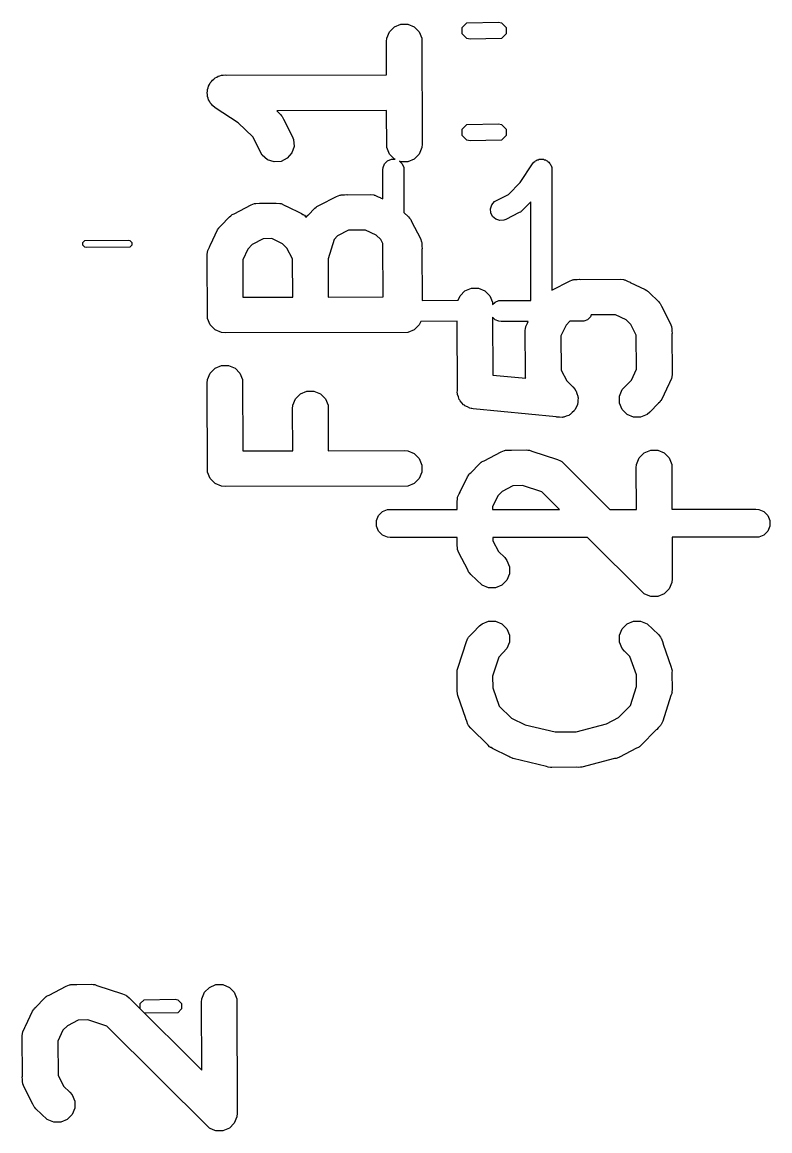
# Model space of a CAD drawing. Extents: x 94 to 206, y -143 to -44.
# Drawn here: x 149.06 to 154.35, y -109.07 to -101.22 of the extents above; entities that cross this region are included whole.
import ezdxf

# ---------------------------------------------------------------- set-up
doc = ezdxf.new("R2010")
doc.units = 0
doc.layers.add('BLACK', color=7, linetype='CONTINUOUS')

msp = doc.modelspace()

# ---------------------------------------------------------------- linework, layer by layer
at = {"layer": 'BLACK', "linetype": 'CONTINUOUS'}
for p, q in [((152.206839, -101.224567), (152.4302, -101.22)), ((152.4302, -101.22), (152.453161, -101.224567)), ((151.639758, -101.33308), (151.658721, -101.287299)), ((151.658721, -101.287299), (151.693761, -101.252259)), ((151.693761, -101.252259), (151.739542, -101.233296)), ((151.739542, -101.233296), (151.789094, -101.233296)), ((151.789094, -101.233296), (151.834875, -101.252259)), ((151.834875, -101.252259), (151.869915, -101.287299)), ((151.869915, -101.287299), (151.888878, -101.33308)), ((152.174367, -101.257039), (152.206839, -101.224567)), ((152.174367, -101.302961), (152.174367, -101.257039)), ((152.453161, -101.224567), (152.485633, -101.257039)), ((152.485633, -101.257039), (152.485633, -101.302961)), ((151.637318, -101.357856), (151.639758, -101.33308)), ((151.638085, -101.593951), (151.637318, -101.357856)), ((151.888878, -101.33308), (151.891318, -102.083571)), ((152.206839, -101.335433), (152.174367, -101.302961)), ((152.2298, -101.34), (152.206839, -101.335433)), ((152.453161, -101.335433), (152.2298, -101.34)), ((152.485633, -101.302961), (152.453161, -101.335433)), ((150.423761, -101.615117), (150.435255, -101.610355)), ((150.435255, -101.610355), (150.445594, -101.603432)), ((150.445594, -101.603432), (150.457924, -101.600965)), ((150.457924, -101.600965), (150.469542, -101.596154)), ((150.469542, -101.596154), (150.482103, -101.59613)), ((150.482103, -101.59613), (150.494186, -101.593714)), ((150.494186, -101.593714), (150.50617, -101.596084)), ((150.50617, -101.596084), (151.638085, -101.593951)), ((150.369758, -101.695938), (150.37452, -101.68444)), ((150.37452, -101.68444), (150.376935, -101.672235)), ((150.376935, -101.672235), (150.383909, -101.661773)), ((150.383909, -101.661773), (150.388721, -101.650157)), ((150.388721, -101.650157), (150.397519, -101.641359)), ((150.397519, -101.641359), (150.404421, -101.631006)), ((150.404421, -101.631006), (150.414869, -101.624008)), ((150.414869, -101.624008), (150.423761, -101.615117)), ((150.367318, -101.720846), (150.369758, -101.708512)), ((150.369758, -101.733046), (150.367318, -101.720846)), ((150.369758, -101.708512), (150.369758, -101.695938)), ((150.369758, -101.74549), (150.369758, -101.733046)), ((150.374569, -101.757107), (150.369758, -101.74549)), ((150.377036, -101.769438), (150.374569, -101.757107)), ((150.383959, -101.779776), (150.377036, -101.769438)), ((150.388721, -101.791271), (150.383959, -101.779776)), ((150.397612, -101.800162), (150.388721, -101.791271)), ((150.40461, -101.810611), (150.397612, -101.800162)), ((150.423666, -101.826216), (150.40461, -101.810611)), ((150.423761, -101.826311), (150.423666, -101.826216)), ((150.423803, -101.826328), (150.423761, -101.826311)), ((150.423871, -101.826384), (150.423803, -101.826328)), ((150.587884, -101.933361), (150.423871, -101.826384)), ((151.638903, -101.845557), (150.860059, -101.847024)), ((150.860059, -101.847024), (150.886501, -101.872815)), ((151.639758, -102.108347), (151.638903, -101.845557)), ((150.886501, -101.872815), (150.894493, -101.882554)), ((150.894493, -101.882554), (150.897029, -101.884753)), ((150.897029, -101.884753), (150.898287, -101.887176)), ((150.898287, -101.887176), (150.902295, -101.89206)), ((150.902295, -101.89206), (150.908104, -101.906085)), ((150.908104, -101.906085), (150.970767, -102.026775)), ((150.690286, -102.033242), (150.587884, -101.933361)), ((152.174367, -101.977039), (152.206839, -101.944567)), ((152.174367, -102.022961), (152.174367, -101.977039)), ((152.206839, -101.944567), (152.4302, -101.94)), ((152.4302, -101.94), (152.453161, -101.944567)), ((152.453161, -101.944567), (152.485633, -101.977039)), ((152.485633, -101.977039), (152.485633, -102.022961)), ((150.756845, -102.161436), (150.690286, -102.033242)), ((150.970767, -102.026775), (150.979665, -102.050027)), ((150.979665, -102.050027), (150.983178, -102.099455)), ((151.891318, -102.083571), (151.888878, -102.108347)), ((152.206839, -102.055433), (152.174367, -102.022961)), ((152.2298, -102.06), (152.206839, -102.055433)), ((152.453161, -102.055433), (152.2298, -102.06)), ((152.485633, -102.022961), (152.453161, -102.055433)), ((150.79428, -102.193903), (150.756845, -102.161436)), ((150.967507, -102.146466), (150.93504, -102.183901)), ((150.983178, -102.099455), (150.967507, -102.146466)), ((151.658721, -102.154128), (151.639758, -102.108347)), ((151.693761, -102.189168), (151.658721, -102.154128)), ((151.869915, -102.154128), (151.834875, -102.189168)), ((151.888878, -102.108347), (151.869915, -102.154128)), ((150.841291, -102.209574), (150.79428, -102.193903)), ((150.890719, -102.206061), (150.841291, -102.209574)), ((150.93504, -102.183901), (150.890719, -102.206061)), ((151.613584, -102.250187), (151.624783, -102.223151)), ((151.624783, -102.223151), (151.645475, -102.202459)), ((151.645475, -102.202459), (151.672511, -102.19126)), ((151.672511, -102.19126), (151.698812, -102.19126)), ((151.698812, -102.19126), (151.693761, -102.189168)), ((151.739542, -102.208131), (151.730905, -102.204553)), ((151.730905, -102.204553), (151.749503, -102.223151)), ((151.789094, -102.208131), (151.739542, -102.208131)), ((151.749503, -102.223151), (151.760702, -102.250187)), ((151.834875, -102.189168), (151.789094, -102.208131)), ((152.585616, -102.355534), (152.672358, -102.223216)), ((152.672358, -102.223216), (152.672392, -102.223173)), ((152.672392, -102.223173), (152.672402, -102.223151)), ((152.672402, -102.223151), (152.672453, -102.223099)), ((152.672453, -102.223099), (152.681674, -102.211841)), ((152.681674, -102.211841), (152.687843, -102.207709)), ((152.687843, -102.207709), (152.693094, -102.202459)), ((152.693094, -102.202459), (152.699883, -102.199646)), ((152.699883, -102.199646), (152.705989, -102.195558)), ((152.705989, -102.195558), (152.713269, -102.194101)), ((152.713269, -102.194101), (152.72013, -102.19126)), ((152.72013, -102.19126), (152.727478, -102.19126)), ((152.727478, -102.19126), (152.734683, -102.189819)), ((152.734683, -102.189819), (152.741967, -102.19126)), ((152.741967, -102.19126), (152.749394, -102.19126)), ((152.749394, -102.19126), (152.756182, -102.194072)), ((152.756182, -102.194072), (152.763391, -102.195498)), ((152.763391, -102.195498), (152.76957, -102.199617)), ((152.76957, -102.199617), (152.77643, -102.202459)), ((152.77643, -102.202459), (152.781623, -102.207652)), ((152.781623, -102.207652), (152.78774, -102.21173)), ((152.78774, -102.21173), (152.791873, -102.217902)), ((152.791873, -102.217902), (152.797122, -102.223151)), ((152.797122, -102.223151), (152.799933, -102.229938)), ((152.799933, -102.229938), (152.804023, -102.236045)), ((152.804023, -102.236045), (152.805479, -102.243326)), ((151.612143, -102.264819), (151.613584, -102.250187)), ((151.612437, -102.472061), (151.612143, -102.264819)), ((151.760702, -102.250187), (151.761152, -102.567445)), ((152.805479, -102.243326), (152.808321, -102.250187)), ((152.808321, -102.250187), (152.808331, -102.257587)), ((152.808331, -102.257587), (152.809762, -102.26474)), ((152.809762, -102.26474), (152.808351, -102.271868)), ((152.808351, -102.271868), (152.809552, -103.11769)), ((152.502882, -102.43988), (152.585616, -102.355534)), ((151.163501, -102.516448), (151.284187, -102.453788)), ((151.284187, -102.453788), (151.307439, -102.44489)), ((151.307439, -102.44489), (151.311991, -102.444566)), ((151.311991, -102.444566), (151.316208, -102.44282)), ((151.316208, -102.44282), (151.340629, -102.442531)), ((151.340629, -102.442531), (151.356867, -102.441377)), ((151.356867, -102.441377), (151.359653, -102.442305)), ((151.359653, -102.442305), (151.522413, -102.44038)), ((151.522413, -102.44038), (151.547189, -102.44282)), ((151.547189, -102.44282), (151.551405, -102.444566)), ((151.551405, -102.444566), (151.555958, -102.44489)), ((151.555958, -102.44489), (151.579318, -102.456128)), ((151.579318, -102.456128), (151.59297, -102.461783)), ((151.59297, -102.461783), (151.594729, -102.463542)), ((151.594729, -102.463542), (151.612437, -102.472061)), ((152.403064, -102.491283), (152.502882, -102.43988)), ((150.558744, -102.576923), (150.679425, -102.514264)), ((150.679425, -102.514264), (150.702677, -102.505366)), ((150.702677, -102.505366), (150.707229, -102.505042)), ((150.707229, -102.505042), (150.711446, -102.503296)), ((150.711446, -102.503296), (150.738075, -102.50285)), ((150.738075, -102.50285), (150.752105, -102.501853)), ((150.752105, -102.501853), (150.754282, -102.502578)), ((150.754282, -102.502578), (150.857175, -102.500856)), ((150.857175, -102.500856), (150.881951, -102.503296)), ((150.881951, -102.503296), (150.886167, -102.505042)), ((150.886167, -102.505042), (150.89072, -102.505366)), ((150.89072, -102.505366), (150.914079, -102.516603)), ((150.914079, -102.516603), (150.927732, -102.522259)), ((150.927732, -102.522259), (150.929491, -102.524018)), ((150.929491, -102.524018), (151.034924, -102.574741)), ((151.083131, -102.587283), (151.130229, -102.538054)), ((151.130229, -102.538054), (151.139969, -102.530059)), ((151.139969, -102.530059), (151.142167, -102.527526)), ((151.142167, -102.527526), (151.144588, -102.526268)), ((151.144588, -102.526268), (151.149473, -102.52226)), ((151.149473, -102.52226), (151.163501, -102.516448)), ((152.374637, -102.541152), (152.383891, -102.513391)), ((152.376711, -102.570342), (152.374637, -102.541152)), ((152.383891, -102.513391), (152.403064, -102.491283)), ((152.660084, -102.491958), (152.597319, -102.555947)), ((152.661076, -103.190702), (152.660084, -102.491958)), ((150.464592, -102.662159), (150.525467, -102.59853)), ((150.525467, -102.59853), (150.535208, -102.590535)), ((150.535208, -102.590535), (150.537404, -102.588004)), ((150.537404, -102.588004), (150.539823, -102.586747)), ((150.539823, -102.586747), (150.544712, -102.582736)), ((150.544712, -102.582736), (150.558744, -102.576923)), ((151.034924, -102.574741), (151.045588, -102.581454)), ((151.045588, -102.581454), (151.048685, -102.582737)), ((151.048685, -102.582737), (151.050722, -102.584686)), ((151.050722, -102.584686), (151.055993, -102.588004)), ((151.055993, -102.588004), (151.064777, -102.598132)), ((151.064777, -102.598132), (151.068941, -102.602115)), ((151.068941, -102.602115), (151.074396, -102.596413)), ((151.074396, -102.596413), (151.08169, -102.588004)), ((151.08169, -102.588004), (151.083131, -102.587283)), ((151.761152, -102.567445), (151.793644, -102.59853)), ((151.793644, -102.59853), (151.801636, -102.608269)), ((151.801636, -102.608269), (151.804172, -102.610468)), ((151.804172, -102.610468), (151.80543, -102.612891)), ((151.80543, -102.612891), (151.809438, -102.617775)), ((151.809438, -102.617775), (151.815245, -102.631795)), ((151.815245, -102.631795), (151.87791, -102.752488)), ((152.389798, -102.596517), (152.376711, -102.570342)), ((152.411906, -102.61569), (152.389798, -102.596517)), ((152.439667, -102.624944), (152.411906, -102.61569)), ((152.468857, -102.62287), (152.439667, -102.624944)), ((152.482589, -102.617615), (152.468857, -102.62287)), ((152.577145, -102.568922), (152.482589, -102.617615)), ((152.585954, -102.565274), (152.577145, -102.568922)), ((152.588856, -102.562891), (152.585954, -102.565274)), ((152.59027, -102.562164), (152.588856, -102.562891)), ((152.591569, -102.560665), (152.59027, -102.562164)), ((152.597319, -102.555947), (152.591569, -102.560665)), ((150.39048, -102.797444), (150.441202, -102.692013)), ((150.441202, -102.692013), (150.447915, -102.681348)), ((150.447915, -102.681348), (150.449198, -102.678251)), ((150.449198, -102.678251), (150.451146, -102.676214)), ((150.451146, -102.676214), (150.454464, -102.670944)), ((150.454464, -102.670944), (150.464592, -102.662159)), ((151.368099, -102.694059), (151.291987, -102.733577)), ((151.489826, -102.692618), (151.368099, -102.694059)), ((151.565382, -102.728967), (151.489826, -102.692618)), ((149.486903, -102.780433), (149.500433, -102.766903)), ((149.486903, -102.799567), (149.486903, -102.780433)), ((149.500433, -102.766903), (149.81, -102.765)), ((149.81, -102.765), (149.819567, -102.766903)), ((149.819567, -102.766903), (149.833097, -102.780433)), ((149.833097, -102.780433), (149.833097, -102.799567)), ((150.763603, -102.754397), (150.687225, -102.794054)), ((150.825153, -102.753366), (150.763603, -102.754397)), ((150.900144, -102.789444), (150.825153, -102.753366)), ((150.932881, -102.820764), (150.900144, -102.789444)), ((151.268143, -102.7585), (151.223919, -102.896342)), ((151.291987, -102.733577), (151.268143, -102.7585)), ((151.59812, -102.760288), (151.565382, -102.728967)), ((151.612887, -102.788729), (151.59812, -102.760288)), ((151.613423, -103.166379), (151.612887, -102.788729)), ((151.87791, -102.752488), (151.886808, -102.77574)), ((151.886808, -102.77574), (151.887131, -102.780292)), ((151.887131, -102.780292), (151.888878, -102.784509)), ((151.888878, -102.784509), (151.888982, -102.806338)), ((149.500433, -102.813097), (149.486903, -102.799567)), ((149.51, -102.815), (149.500433, -102.813097)), ((149.819567, -102.813097), (149.51, -102.815)), ((149.833097, -102.799567), (149.819567, -102.813097)), ((150.367318, -102.869761), (150.369758, -102.844985)), ((150.369758, -103.317871), (150.367318, -102.869761)), ((150.369758, -102.844985), (150.371504, -102.840768)), ((150.371504, -102.840768), (150.371828, -102.836216)), ((150.371828, -102.836216), (150.383066, -102.812855)), ((150.383066, -102.812855), (150.388721, -102.799204)), ((150.388721, -102.799204), (150.39048, -102.797444)), ((150.655905, -102.826791), (150.619194, -102.9031)), ((150.687225, -102.794054), (150.655905, -102.826791)), ((150.972225, -102.89654), (150.932881, -102.820764)), ((151.888982, -102.806338), (151.890321, -102.825168)), ((151.890321, -102.825168), (151.88909, -102.828858)), ((151.88909, -102.828858), (151.890826, -103.190618)), ((150.619194, -102.9031), (150.620638, -103.16825)), ((150.973701, -103.167584), (150.972225, -102.89654)), ((151.223919, -102.896342), (151.225394, -103.16711)), ((152.193761, -103.12226), (152.239542, -103.103297)), ((152.239542, -103.103297), (152.289094, -103.103297)), ((152.289094, -103.103297), (152.334875, -103.12226)), ((152.81255, -103.116449), (152.933235, -103.053788)), ((152.933235, -103.053788), (152.956487, -103.04489)), ((152.956487, -103.04489), (152.961039, -103.044566)), ((152.961039, -103.044566), (152.965256, -103.04282)), ((152.965256, -103.04282), (152.987998, -103.04265)), ((152.987998, -103.04265), (153.005915, -103.041377)), ((153.005915, -103.041377), (153.009259, -103.042491)), ((153.009259, -103.042491), (153.292413, -103.04038)), ((153.292413, -103.04038), (153.317189, -103.04282)), ((153.317189, -103.04282), (153.321405, -103.044566)), ((153.321405, -103.044566), (153.325958, -103.04489)), ((153.325958, -103.04489), (153.349317, -103.056127)), ((153.349317, -103.056127), (153.36297, -103.061783)), ((153.36297, -103.061783), (153.364729, -103.063542)), ((153.364729, -103.063542), (153.470162, -103.114265)), ((150.620638, -103.16825), (150.973701, -103.167584)), ((151.225394, -103.16711), (151.613423, -103.166379)), ((152.145229, -103.189872), (152.158721, -103.1573)), ((152.158721, -103.1573), (152.193761, -103.12226)), ((152.334875, -103.12226), (152.369915, -103.1573)), ((152.369915, -103.1573), (152.388878, -103.203081)), ((152.809552, -103.11769), (152.81255, -103.116449)), ((153.470162, -103.114265), (153.480824, -103.120976)), ((153.480824, -103.120976), (153.483922, -103.12226)), ((153.483922, -103.12226), (153.48596, -103.12421)), ((153.48596, -103.12421), (153.491231, -103.127528)), ((153.491231, -103.127528), (153.500015, -103.137656)), ((153.500015, -103.137656), (153.563644, -103.19853)), ((151.890826, -103.190618), (152.145229, -103.189872)), ((152.388878, -103.203081), (152.388947, -103.220891)), ((152.388947, -103.220891), (152.40738, -103.202459)), ((152.40738, -103.202459), (152.434416, -103.19126)), ((152.434416, -103.19126), (152.661076, -103.190702)), ((153.563644, -103.19853), (153.571638, -103.20827)), ((153.571638, -103.20827), (153.574172, -103.210468)), ((153.574172, -103.210468), (153.575429, -103.212889)), ((153.575429, -103.212889), (153.579438, -103.217774)), ((153.579438, -103.217774), (153.585249, -103.231802)), ((153.585249, -103.231802), (153.64791, -103.352488)), ((150.388721, -103.363652), (150.369758, -103.317871)), ((151.880021, -103.339252), (151.869915, -103.363652)), ((152.137746, -103.338496), (151.880021, -103.339252)), ((152.139642, -103.827562), (152.137746, -103.338496)), ((152.40738, -103.327179), (152.389288, -103.309087)), ((152.389288, -103.309087), (152.390879, -103.719553)), ((152.434416, -103.338378), (152.40738, -103.327179)), ((152.449048, -103.339819), (152.434416, -103.338378)), ((152.642274, -103.339343), (152.449048, -103.339819)), ((152.636875, -103.352379), (152.642274, -103.339343)), ((152.936209, -103.338621), (152.909715, -103.366314)), ((153.035108, -103.338378), (152.936209, -103.338621)), ((153.062144, -103.327179), (153.035108, -103.338378)), ((153.082836, -103.306487), (153.062144, -103.327179)), ((153.088154, -103.293647), (153.082836, -103.306487)), ((153.259311, -103.292371), (153.088154, -103.293647)), ((153.335384, -103.328969), (153.259311, -103.292371)), ((153.36812, -103.360288), (153.335384, -103.328969)), ((150.423761, -103.398692), (150.388721, -103.363652)), ((150.469542, -103.417655), (150.423761, -103.398692)), ((150.494318, -103.420095), (150.469542, -103.417655)), ((151.789094, -103.417655), (150.494318, -103.420095)), ((151.834875, -103.398692), (151.789094, -103.417655)), ((151.869915, -103.363652), (151.834875, -103.398692)), ((152.621127, -103.409285), (152.623567, -103.384509)), ((152.623238, -103.692437), (152.621127, -103.409285)), ((152.623567, -103.384509), (152.625313, -103.380292)), ((152.625313, -103.380292), (152.625637, -103.37574)), ((152.625637, -103.37574), (152.636875, -103.352379)), ((152.909715, -103.366314), (152.873118, -103.442385)), ((153.407518, -103.436169), (153.36812, -103.360288)), ((153.64791, -103.352488), (153.656808, -103.37574)), ((153.656808, -103.37574), (153.657131, -103.380292)), ((153.657131, -103.380292), (153.658878, -103.384509)), ((153.658878, -103.384509), (153.659047, -103.407251)), ((153.659047, -103.407251), (153.660321, -103.425168)), ((152.873118, -103.442385), (152.874926, -103.684782)), ((153.409326, -103.678565), (153.407518, -103.436169)), ((153.660321, -103.425168), (153.659206, -103.428512)), ((153.659206, -103.428512), (153.661318, -103.711666)), ((150.423761, -103.671307), (150.469542, -103.652344)), ((150.469542, -103.652344), (150.519094, -103.652344)), ((150.519094, -103.652344), (150.564875, -103.671307)), ((150.369758, -103.752128), (150.388721, -103.706347)), ((150.388721, -103.706347), (150.423761, -103.671307)), ((150.564875, -103.671307), (150.599915, -103.706347)), ((150.599915, -103.706347), (150.618878, -103.752128)), ((152.390879, -103.719553), (152.625415, -103.742093)), ((152.622124, -103.695782), (152.623238, -103.692437)), ((152.623397, -103.713698), (152.622124, -103.695782)), ((152.623567, -103.736442), (152.623397, -103.713698)), ((152.874926, -103.684782), (152.914324, -103.760663)), ((153.37273, -103.754636), (153.409326, -103.678565)), ((153.661318, -103.711666), (153.658878, -103.736442)), ((150.367318, -103.776904), (150.369758, -103.752128)), ((150.369758, -104.406442), (150.367318, -103.776904)), ((150.618878, -103.752128), (150.620834, -104.25682)), ((152.625313, -103.740658), (152.623567, -103.736442)), ((152.625415, -103.742093), (152.625313, -103.740658)), ((152.914324, -103.760663), (152.958882, -103.803292)), ((152.958882, -103.803292), (152.974676, -103.822536)), ((153.307769, -103.822536), (153.37273, -103.754636)), ((153.638155, -103.783982), (153.587434, -103.889415)), ((153.639915, -103.782223), (153.638155, -103.783982)), ((153.645571, -103.768566), (153.639915, -103.782223)), ((153.656808, -103.74521), (153.645571, -103.768566)), ((153.657131, -103.740658), (153.656808, -103.74521)), ((153.658878, -103.736442), (153.657131, -103.740658)), ((150.97452, -103.933556), (150.993483, -103.887775)), ((150.993483, -103.887775), (151.028523, -103.852735)), ((151.028523, -103.852735), (151.074304, -103.833772)), ((151.074304, -103.833772), (151.123856, -103.833772)), ((151.123856, -103.833772), (151.169637, -103.852735)), ((151.169637, -103.852735), (151.204677, -103.887775)), ((151.204677, -103.887775), (151.22364, -103.933556)), ((152.137911, -103.844878), (152.139642, -103.827562)), ((152.139732, -103.850916), (152.137911, -103.844878)), ((152.139758, -103.857395), (152.139732, -103.850916)), ((152.146861, -103.874543), (152.139758, -103.857395)), ((152.152224, -103.892319), (152.146861, -103.874543)), ((152.974676, -103.822536), (152.977124, -103.828446)), ((152.977124, -103.828446), (152.981173, -103.833395)), ((152.981173, -103.833395), (152.986533, -103.85116)), ((152.986533, -103.85116), (152.99364, -103.868317)), ((152.99364, -103.868317), (152.99364, -103.874714)), ((152.99364, -103.874714), (152.995487, -103.880836)), ((152.995487, -103.880836), (152.99364, -103.899304)), ((153.288805, -103.917871), (153.288806, -103.868317)), ((153.288806, -103.868317), (153.307769, -103.822536)), ((153.587434, -103.889415), (153.580722, -103.900077)), ((150.97208, -103.958332), (150.97452, -103.933556)), ((150.973701, -104.256155), (150.97208, -103.958332)), ((151.22364, -103.933556), (151.225394, -104.255681)), ((152.156274, -103.897269), (152.152224, -103.892319)), ((152.158721, -103.903176), (152.156274, -103.897269)), ((152.171847, -103.916302), (152.158721, -103.903176)), ((152.183604, -103.930671), (152.171847, -103.916302)), ((152.189238, -103.933693), (152.183604, -103.930671)), ((152.193761, -103.938216), (152.189238, -103.933693)), ((152.21091, -103.945319), (152.193761, -103.938216)), ((152.227271, -103.954096), (152.21091, -103.945319)), ((152.236626, -103.955971), (152.227271, -103.954096)), ((152.239542, -103.957179), (152.236626, -103.955971)), ((152.242651, -103.957179), (152.239542, -103.957179)), ((152.251681, -103.958989), (152.242651, -103.957179)), ((152.838921, -104.015425), (152.251681, -103.958989)), ((152.970154, -103.968174), (152.967132, -103.973809)), ((152.974677, -103.963652), (152.970154, -103.968174)), ((152.981782, -103.946497), (152.974677, -103.963652)), ((152.990556, -103.930142), (152.981782, -103.946497)), ((152.991192, -103.92378), (152.990556, -103.930142)), ((152.99364, -103.917871), (152.991192, -103.92378)), ((152.99364, -103.899304), (152.99364, -103.917871)), ((153.307768, -103.963652), (153.288805, -103.917871)), ((153.342806, -103.998691), (153.307768, -103.963652)), ((153.564045, -103.919266), (153.503167, -103.982898)), ((153.574172, -103.910484), (153.564045, -103.919266)), ((153.577487, -103.905216), (153.574172, -103.910484)), ((153.579438, -103.903178), (153.577487, -103.905216)), ((153.580722, -103.900077), (153.579438, -103.903178)), ((152.844304, -104.017655), (152.838921, -104.015425)), ((152.86212, -104.017655), (152.844304, -104.017655)), ((152.881339, -104.019502), (152.86212, -104.017655)), ((152.887461, -104.017655), (152.881339, -104.019502)), ((152.893858, -104.017655), (152.887461, -104.017655)), ((152.91101, -104.010549), (152.893858, -104.017655)), ((152.928779, -104.005189), (152.91101, -104.010549)), ((152.933728, -104.001139), (152.928779, -104.005189)), ((152.939639, -103.998691), (152.933728, -104.001139)), ((152.952768, -103.98556), (152.939639, -103.998691)), ((152.967132, -103.973809), (152.952768, -103.98556)), ((153.388587, -104.017654), (153.342806, -103.998691)), ((153.438141, -104.017655), (153.388587, -104.017654)), ((153.483922, -103.998692), (153.438141, -104.017655)), ((153.503167, -103.982898), (153.483922, -103.998692)), ((150.620834, -104.25682), (150.973701, -104.256155)), ((151.225394, -104.255681), (151.764318, -104.254666)), ((151.764318, -104.254666), (151.789094, -104.257106)), ((151.789094, -104.257106), (151.834875, -104.276069)), ((151.834875, -104.276069), (151.869915, -104.311109)), ((152.328744, -104.325971), (152.449425, -104.263312)), ((152.449425, -104.263312), (152.472677, -104.254414)), ((152.472677, -104.254414), (152.477229, -104.25409)), ((152.477229, -104.25409), (152.481446, -104.252344)), ((152.481446, -104.252344), (152.508075, -104.251898)), ((152.508075, -104.251898), (152.522105, -104.250901)), ((152.522105, -104.250901), (152.524282, -104.251626)), ((152.524282, -104.251626), (152.627175, -104.249904)), ((152.627175, -104.249904), (152.639713, -104.251138)), ((152.639713, -104.251138), (152.64306, -104.250901)), ((152.64306, -104.250901), (152.645611, -104.251719)), ((152.645611, -104.251719), (152.651951, -104.252344)), ((152.651951, -104.252344), (152.667046, -104.258596)), ((152.667046, -104.258596), (152.848764, -104.316898)), ((153.428721, -104.306347), (153.463761, -104.271307)), ((153.463761, -104.271307), (153.509542, -104.252344)), ((153.509542, -104.252344), (153.559094, -104.252344)), ((153.559094, -104.252344), (153.604875, -104.271307)), ((153.604875, -104.271307), (153.639915, -104.306347)), ((151.869915, -104.311109), (151.888878, -104.35689)), ((151.888878, -104.35689), (151.888878, -104.406442)), ((152.234592, -104.411207), (152.295467, -104.347578)), ((152.295467, -104.347578), (152.305208, -104.339583)), ((152.305208, -104.339583), (152.307404, -104.337052)), ((152.307404, -104.337052), (152.309823, -104.335795)), ((152.309823, -104.335795), (152.314712, -104.331784)), ((152.314712, -104.331784), (152.328744, -104.325971)), ((152.848764, -104.316898), (152.871497, -104.327048)), ((152.871497, -104.327048), (152.874943, -104.330037)), ((152.874943, -104.330037), (152.879161, -104.331784)), ((152.879161, -104.331784), (152.89408, -104.346634)), ((152.89408, -104.346634), (152.908932, -104.359515)), ((152.908932, -104.359515), (152.910825, -104.363301)), ((153.407318, -104.376904), (153.409758, -104.352128)), ((153.409758, -104.352128), (153.428721, -104.306347)), ((153.639915, -104.306347), (153.658878, -104.352128)), ((153.658878, -104.352128), (153.659835, -104.670438)), ((150.388721, -104.452223), (150.369758, -104.406442)), ((151.888878, -104.406442), (151.869915, -104.452223)), ((152.211202, -104.441061), (152.217915, -104.430396)), ((152.217915, -104.430396), (152.219198, -104.427299)), ((152.219198, -104.427299), (152.221146, -104.425262)), ((152.221146, -104.425262), (152.224464, -104.419992)), ((152.224464, -104.419992), (152.234592, -104.411207)), ((152.910825, -104.363301), (153.219717, -104.670762)), ((153.408201, -104.670623), (153.407318, -104.376904)), ((150.423761, -104.487263), (150.388721, -104.452223)), ((150.469542, -104.506226), (150.423761, -104.487263)), ((150.494318, -104.508666), (150.469542, -104.506226)), ((151.789094, -104.506226), (150.494318, -104.508666)), ((151.834875, -104.487263), (151.789094, -104.506226)), ((151.869915, -104.452223), (151.834875, -104.487263)), ((152.16048, -104.546492), (152.211202, -104.441061)), ((152.533603, -104.503445), (152.457225, -104.543102)), ((152.602311, -104.502295), (152.533603, -104.503445)), ((152.73731, -104.545607), (152.602311, -104.502295)), ((152.137318, -104.618809), (152.139758, -104.594033)), ((152.139758, -104.594033), (152.141504, -104.589816)), ((152.141504, -104.589816), (152.141828, -104.585264)), ((152.141828, -104.585264), (152.153066, -104.561903)), ((152.153066, -104.561903), (152.158721, -104.548252)), ((152.158721, -104.548252), (152.16048, -104.546492)), ((152.425905, -104.575839), (152.389309, -104.651909)), ((152.457225, -104.543102), (152.425905, -104.575839)), ((152.863311, -104.671024), (152.73731, -104.545607)), ((151.609443, -104.686853), (151.645491, -104.671921)), ((151.645491, -104.671921), (152.137711, -104.671558)), ((152.137711, -104.671558), (152.137318, -104.618809)), ((152.389309, -104.651909), (152.389454, -104.671373)), ((152.389454, -104.671373), (152.863311, -104.671024)), ((153.219717, -104.670762), (153.408201, -104.670623)), ((153.659835, -104.670438), (154.255, -104.67)), ((154.255, -104.67), (154.274509, -104.671921)), ((154.274509, -104.671921), (154.310557, -104.686853)), ((151.566921, -104.750491), (151.581853, -104.714443)), ((151.566921, -104.789509), (151.566921, -104.750491)), ((151.581853, -104.714443), (151.609443, -104.686853)), ((154.310557, -104.686853), (154.338147, -104.714443)), ((154.338147, -104.714443), (154.353079, -104.750491)), ((154.353079, -104.750491), (154.353079, -104.789509)), ((151.581853, -104.825557), (151.566921, -104.789509)), ((151.609443, -104.853147), (151.581853, -104.825557)), ((154.338147, -104.825557), (154.310557, -104.853147)), ((154.353079, -104.789509), (154.338147, -104.825557)), ((151.645491, -104.868079), (151.609443, -104.853147)), ((151.665, -104.87), (151.645491, -104.868079)), ((152.139188, -104.86965), (151.665, -104.87)), ((152.138315, -104.905306), (152.139429, -104.901961)), ((152.139588, -104.923222), (152.138315, -104.905306)), ((152.139429, -104.901961), (152.139188, -104.86965)), ((153.062179, -104.868971), (152.390931, -104.869465)), ((152.390931, -104.869465), (152.391117, -104.894306)), ((152.391117, -104.894306), (152.430515, -104.970187)), ((153.46376, -105.268691), (153.062179, -104.868971)), ((154.274509, -104.868079), (153.660431, -104.868531)), ((153.660431, -104.868531), (153.661318, -105.163095)), ((154.310557, -104.853147), (154.274509, -104.868079)), ((152.139758, -104.945966), (152.139588, -104.923222)), ((152.141504, -104.950182), (152.139758, -104.945966)), ((152.141828, -104.954734), (152.141504, -104.950182)), ((152.150726, -104.977986), (152.141828, -104.954734)), ((152.213388, -105.098675), (152.150726, -104.977986)), ((152.430515, -104.970187), (152.475073, -105.012816)), ((152.475073, -105.012816), (152.490867, -105.032061)), ((152.490867, -105.032061), (152.50983, -105.077842)), ((152.219198, -105.112701), (152.213388, -105.098675)), ((152.223206, -105.117585), (152.219198, -105.112701)), ((152.224464, -105.120008), (152.223206, -105.117585)), ((152.226997, -105.122205), (152.224464, -105.120008)), ((152.234991, -105.131946), (152.226997, -105.122205)), ((152.314712, -105.208216), (152.234991, -105.131946)), ((152.50983, -105.127396), (152.490867, -105.173177)), ((152.50983, -105.077842), (152.50983, -105.127396)), ((152.360493, -105.227179), (152.314712, -105.208216)), ((152.455828, -105.208216), (152.410047, -105.227179)), ((152.490867, -105.173177), (152.455828, -105.208216)), ((153.658878, -105.187871), (153.639915, -105.233652)), ((153.661318, -105.163095), (153.658878, -105.187871)), ((152.410047, -105.227179), (152.360493, -105.227179)), ((153.463761, -105.268692), (153.46376, -105.268691)), ((153.490578, -105.279799), (153.463761, -105.268692)), ((153.509541, -105.287655), (153.490578, -105.279799)), ((153.509542, -105.287655), (153.509541, -105.287654)), ((153.509541, -105.287654), (153.509541, -105.287655)), ((153.559094, -105.287655), (153.509542, -105.287655)), ((153.604875, -105.268692), (153.559094, -105.287655)), ((153.639915, -105.233652), (153.604875, -105.268692)), ((152.248369, -105.545854), (152.295467, -105.496625)), ((152.295467, -105.496625), (152.314712, -105.480831)), ((152.314712, -105.480831), (152.360493, -105.461868)), ((152.360493, -105.461868), (152.410047, -105.461868)), ((152.410047, -105.461868), (152.455828, -105.480831)), ((152.455828, -105.480831), (152.490867, -105.51587)), ((152.490867, -105.51587), (152.50983, -105.561651)), ((153.288805, -105.561652), (153.307768, -105.515871)), ((153.307768, -105.515871), (153.342806, -105.480832)), ((153.342806, -105.480832), (153.388587, -105.461869)), ((153.388587, -105.461869), (153.438141, -105.461868)), ((153.438141, -105.461868), (153.483922, -105.480831)), ((153.483922, -105.480831), (153.563644, -105.557101)), ((152.146009, -105.788463), (152.204311, -105.606743)), ((152.204311, -105.606743), (152.214461, -105.58401)), ((152.214461, -105.58401), (152.217451, -105.580561)), ((152.217451, -105.580561), (152.219198, -105.576346)), ((152.219198, -105.576346), (152.239634, -105.554984)), ((152.239634, -105.554984), (152.246928, -105.546575)), ((152.246928, -105.546575), (152.248369, -105.545854)), ((152.50983, -105.611205), (152.490867, -105.656986)), ((152.50983, -105.561651), (152.50983, -105.611205)), ((153.288806, -105.611206), (153.288805, -105.561652)), ((153.307769, -105.656987), (153.288806, -105.611206)), ((153.563644, -105.557101), (153.579438, -105.576345)), ((153.579438, -105.576345), (153.581185, -105.580562)), ((153.581185, -105.580562), (153.584175, -105.58401)), ((153.584175, -105.58401), (153.592085, -105.606877)), ((153.592085, -105.606877), (153.598402, -105.622126)), ((152.490867, -105.656986), (152.43338, -105.717073)), ((153.323563, -105.676231), (153.307769, -105.656987)), ((153.362496, -105.713478), (153.323563, -105.676231)), ((153.598402, -105.622126), (153.598402, -105.625136)), ((153.598402, -105.625136), (153.654801, -105.788172)), ((152.43338, -105.717073), (152.389709, -105.853195)), ((153.407576, -105.843795), (153.362496, -105.713478)), ((152.137318, -105.828333), (152.138552, -105.815794)), ((152.139362, -105.950432), (152.137318, -105.828333)), ((152.138315, -105.812448), (152.139133, -105.809896)), ((152.138552, -105.815794), (152.138315, -105.812448)), ((152.139133, -105.809896), (152.139758, -105.803557)), ((152.139758, -105.803557), (152.146009, -105.788463)), ((152.389709, -105.853195), (152.391059, -105.933822)), ((153.408926, -105.924422), (153.407576, -105.843795)), ((153.654801, -105.788172), (153.657594, -105.800458)), ((153.657594, -105.800458), (153.658878, -105.803557)), ((153.658878, -105.803557), (153.658924, -105.806305)), ((153.658924, -105.806305), (153.660321, -105.812449)), ((153.660321, -105.812449), (153.659273, -105.827185)), ((153.659273, -105.827185), (153.661318, -105.949285)), ((153.365434, -106.059986), (153.408926, -105.924422)), ((152.138315, -105.96517), (152.139362, -105.950432)), ((152.139712, -105.971313), (152.138315, -105.96517)), ((152.139758, -105.974061), (152.139712, -105.971313)), ((152.14104, -105.977158), (152.139758, -105.974061)), ((152.143835, -105.989446), (152.14104, -105.977158)), ((152.200234, -106.152481), (152.143835, -105.989446)), ((152.391059, -105.933822), (152.436537, -106.065289)), ((153.652624, -105.989157), (153.594325, -106.170875)), ((153.658878, -105.974061), (153.652624, -105.989157)), ((153.659502, -105.96772), (153.658878, -105.974061)), ((153.660321, -105.965169), (153.659502, -105.96772)), ((153.661318, -105.949285), (153.660083, -105.961823)), ((153.660083, -105.961823), (153.660321, -105.965169)), ((152.436537, -106.065289), (152.524175, -106.150769)), ((153.282265, -106.145252), (153.365434, -106.059986)), ((152.200234, -106.155491), (152.200234, -106.152481)), ((152.206548, -106.170734), (152.200234, -106.155491)), ((152.524175, -106.150769), (152.619006, -106.19639)), ((153.195138, -106.19049), (153.282265, -106.145252)), ((152.214461, -106.193608), (152.206548, -106.170734)), ((152.217451, -106.197056), (152.214461, -106.193608)), ((152.219198, -106.201272), (152.217451, -106.197056)), ((152.234991, -106.220517), (152.219198, -106.201272)), ((152.357408, -106.33992), (152.234991, -106.220517)), ((152.619006, -106.19639), (152.831442, -106.247495)), ((152.831442, -106.247495), (152.982329, -106.24571)), ((152.982329, -106.24571), (153.195138, -106.19049)), ((153.549154, -106.232319), (153.442691, -106.341469)), ((153.551708, -106.231043), (153.549154, -106.232319)), ((153.562205, -106.218939), (153.551708, -106.231043)), ((153.579438, -106.201272), (153.562205, -106.218939)), ((153.581184, -106.197056), (153.579438, -106.201272)), ((153.584175, -106.193608), (153.581184, -106.197056)), ((153.594325, -106.170875), (153.584175, -106.193608)), ((152.36788, -106.351995), (152.357408, -106.33992)), ((152.373257, -106.35538), (152.36788, -106.351995)), ((152.375188, -106.357263), (152.373257, -106.35538)), ((152.378288, -106.358547), (152.375188, -106.357263)), ((152.388949, -106.365258), (152.378288, -106.358547)), ((152.503597, -106.420413), (152.388949, -106.365258)), ((153.409414, -106.363075), (153.288734, -106.425735)), ((153.423447, -106.357263), (153.409414, -106.363075)), ((153.428334, -106.353251), (153.423447, -106.357263)), ((153.430755, -106.351995), (153.428334, -106.353251)), ((153.432951, -106.349462), (153.430755, -106.351995)), ((153.442691, -106.341469), (153.432951, -106.349462)), ((152.512453, -106.426975), (152.503597, -106.420413)), ((152.531037, -106.433614), (152.512453, -106.426975)), ((152.533154, -106.434633), (152.531037, -106.433614)), ((152.534069, -106.434698), (152.533154, -106.434633)), ((152.535897, -106.435351), (152.534069, -106.434698)), ((152.771244, -106.491967), (152.535897, -106.435351)), ((153.253345, -106.435495), (153.020834, -106.495827)), ((153.265482, -106.434633), (153.253345, -106.435495)), ((153.284041, -106.42753), (153.265482, -106.434633)), ((153.286183, -106.426975), (153.284041, -106.42753)), ((153.286919, -106.426429), (153.286183, -106.426975)), ((153.288734, -106.425735), (153.286919, -106.426429)), ((152.783827, -106.497179), (152.771244, -106.491967)), ((152.799205, -106.498693), (152.783827, -106.497179)), ((152.802429, -106.499469), (152.799205, -106.498693)), ((152.804281, -106.499193), (152.802429, -106.499469)), ((152.808603, -106.499619), (152.804281, -106.499193)), ((152.983319, -106.497551), (152.808603, -106.499619)), ((152.996206, -106.499469), (152.983319, -106.497551)), ((153.01142, -106.497219), (152.996206, -106.499469)), ((153.014808, -106.497179), (153.01142, -106.497219)), ((153.016538, -106.496462), (153.014808, -106.497179)), ((153.020834, -106.495827), (153.016538, -106.496462)), ((149.248744, -108.110971), (149.369425, -108.048312)), ((149.369425, -108.048312), (149.392677, -108.039414)), ((149.392677, -108.039414), (149.397229, -108.03909)), ((149.397229, -108.03909), (149.401446, -108.037344)), ((149.401446, -108.037344), (149.428075, -108.036898)), ((149.428075, -108.036898), (149.442105, -108.035901)), ((149.442105, -108.035901), (149.444282, -108.036626)), ((149.444282, -108.036626), (149.547175, -108.034904)), ((149.547175, -108.034904), (149.559713, -108.036138)), ((149.559713, -108.036138), (149.56306, -108.035901)), ((149.56306, -108.035901), (149.565611, -108.036719)), ((149.565611, -108.036719), (149.571951, -108.037344)), ((149.571951, -108.037344), (149.587046, -108.043596)), ((149.587046, -108.043596), (149.768764, -108.101898)), ((150.383761, -108.056307), (150.429542, -108.037344)), ((150.429542, -108.037344), (150.479094, -108.037344)), ((150.479094, -108.037344), (150.524875, -108.056307)), ((149.215467, -108.132578), (149.225208, -108.124583)), ((149.225208, -108.124583), (149.227404, -108.122052)), ((149.227404, -108.122052), (149.229823, -108.120795)), ((149.229823, -108.120795), (149.234712, -108.116784)), ((149.234712, -108.116784), (149.248744, -108.110971)), ((149.768764, -108.101898), (149.791497, -108.112048)), ((149.791497, -108.112048), (149.794943, -108.115037)), ((149.794943, -108.115037), (149.799161, -108.116784)), ((149.799161, -108.116784), (149.81408, -108.131634)), ((150.329758, -108.137128), (150.348721, -108.091347)), ((150.348721, -108.091347), (150.383761, -108.056307)), ((150.524875, -108.056307), (150.559915, -108.091347)), ((150.559915, -108.091347), (150.578878, -108.137128)), ((149.141146, -108.210262), (149.144464, -108.204992)), ((149.144464, -108.204992), (149.154592, -108.196207)), ((149.154592, -108.196207), (149.215467, -108.132578)), ((149.81408, -108.131634), (149.828932, -108.144515)), ((149.828932, -108.144515), (149.830825, -108.148301)), ((149.830825, -108.148301), (150.328768, -108.643937)), ((149.893806, -108.170866), (149.920866, -108.143806)), ((149.893806, -108.209134), (149.893806, -108.170866)), ((149.920866, -108.236194), (149.893806, -108.209134)), ((149.920866, -108.143806), (150.14, -108.14)), ((150.14, -108.14), (150.159134, -108.143806)), ((150.159134, -108.143806), (150.186194, -108.170866)), ((150.186194, -108.209134), (150.159134, -108.236194)), ((150.186194, -108.170866), (150.186194, -108.209134)), ((150.327318, -108.161904), (150.329758, -108.137128)), ((150.328768, -108.643937), (150.327318, -108.161904)), ((150.578878, -108.137128), (150.581318, -108.948095)), ((149.08048, -108.331492), (149.131202, -108.226061)), ((149.131202, -108.226061), (149.137915, -108.215396)), ((149.137915, -108.215396), (149.139198, -108.212299)), ((149.139198, -108.212299), (149.141146, -108.210262)), ((149.522311, -108.287295), (149.453603, -108.288445)), ((149.65731, -108.330607), (149.522311, -108.287295)), ((149.94, -108.24), (149.920866, -108.236194)), ((150.159134, -108.236194), (149.94, -108.24)), ((149.061828, -108.370264), (149.073066, -108.346903)), ((149.073066, -108.346903), (149.078721, -108.333252)), ((149.078721, -108.333252), (149.08048, -108.331492)), ((149.345905, -108.360839), (149.309309, -108.436909)), ((149.377225, -108.328102), (149.345905, -108.360839)), ((149.453603, -108.288445), (149.377225, -108.328102)), ((150.38376, -109.053691), (149.65731, -108.330607)), ((149.057318, -108.403809), (149.059758, -108.379033)), ((149.059429, -108.686961), (149.057318, -108.403809)), ((149.059758, -108.379033), (149.061504, -108.374816)), ((149.061504, -108.374816), (149.061828, -108.370264)), ((149.309309, -108.436909), (149.311117, -108.679306)), ((149.311117, -108.679306), (149.350515, -108.755187)), ((149.058315, -108.690306), (149.059429, -108.686961)), ((149.059588, -108.708222), (149.058315, -108.690306)), ((149.059758, -108.730966), (149.059588, -108.708222)), ((149.061504, -108.735182), (149.059758, -108.730966)), ((149.061828, -108.739734), (149.061504, -108.735182)), ((149.070726, -108.762986), (149.061828, -108.739734)), ((149.350515, -108.755187), (149.395073, -108.797816)), ((149.133388, -108.883675), (149.070726, -108.762986)), ((149.395073, -108.797816), (149.410867, -108.817061)), ((149.410867, -108.817061), (149.42983, -108.862842)), ((149.139198, -108.897701), (149.133388, -108.883675)), ((149.143206, -108.902585), (149.139198, -108.897701)), ((149.144464, -108.905008), (149.143206, -108.902585)), ((149.146997, -108.907205), (149.144464, -108.905008)), ((149.154991, -108.916946), (149.146997, -108.907205)), ((149.42983, -108.912396), (149.410867, -108.958177)), ((149.42983, -108.862842), (149.42983, -108.912396)), ((149.234712, -108.993216), (149.154991, -108.916946)), ((149.280493, -109.012179), (149.234712, -108.993216)), ((149.375828, -108.993216), (149.330047, -109.012179)), ((149.410867, -108.958177), (149.375828, -108.993216)), ((150.578878, -108.972871), (150.559915, -109.018652)), ((150.581318, -108.948095), (150.578878, -108.972871)), ((149.330047, -109.012179), (149.280493, -109.012179)), ((150.383761, -109.053692), (150.38376, -109.053691)), ((150.410578, -109.064799), (150.383761, -109.053692)), ((150.429541, -109.072655), (150.410578, -109.064799)), ((150.429542, -109.072655), (150.429541, -109.072654)), ((150.429541, -109.072654), (150.429541, -109.072655)), ((150.479094, -109.072655), (150.429542, -109.072655)), ((150.524875, -109.053692), (150.479094, -109.072655)), ((150.559915, -109.018652), (150.524875, -109.053692))]:
    msp.add_line(p, q, dxfattribs=at)

doc.saveas('drawing.dxf')
